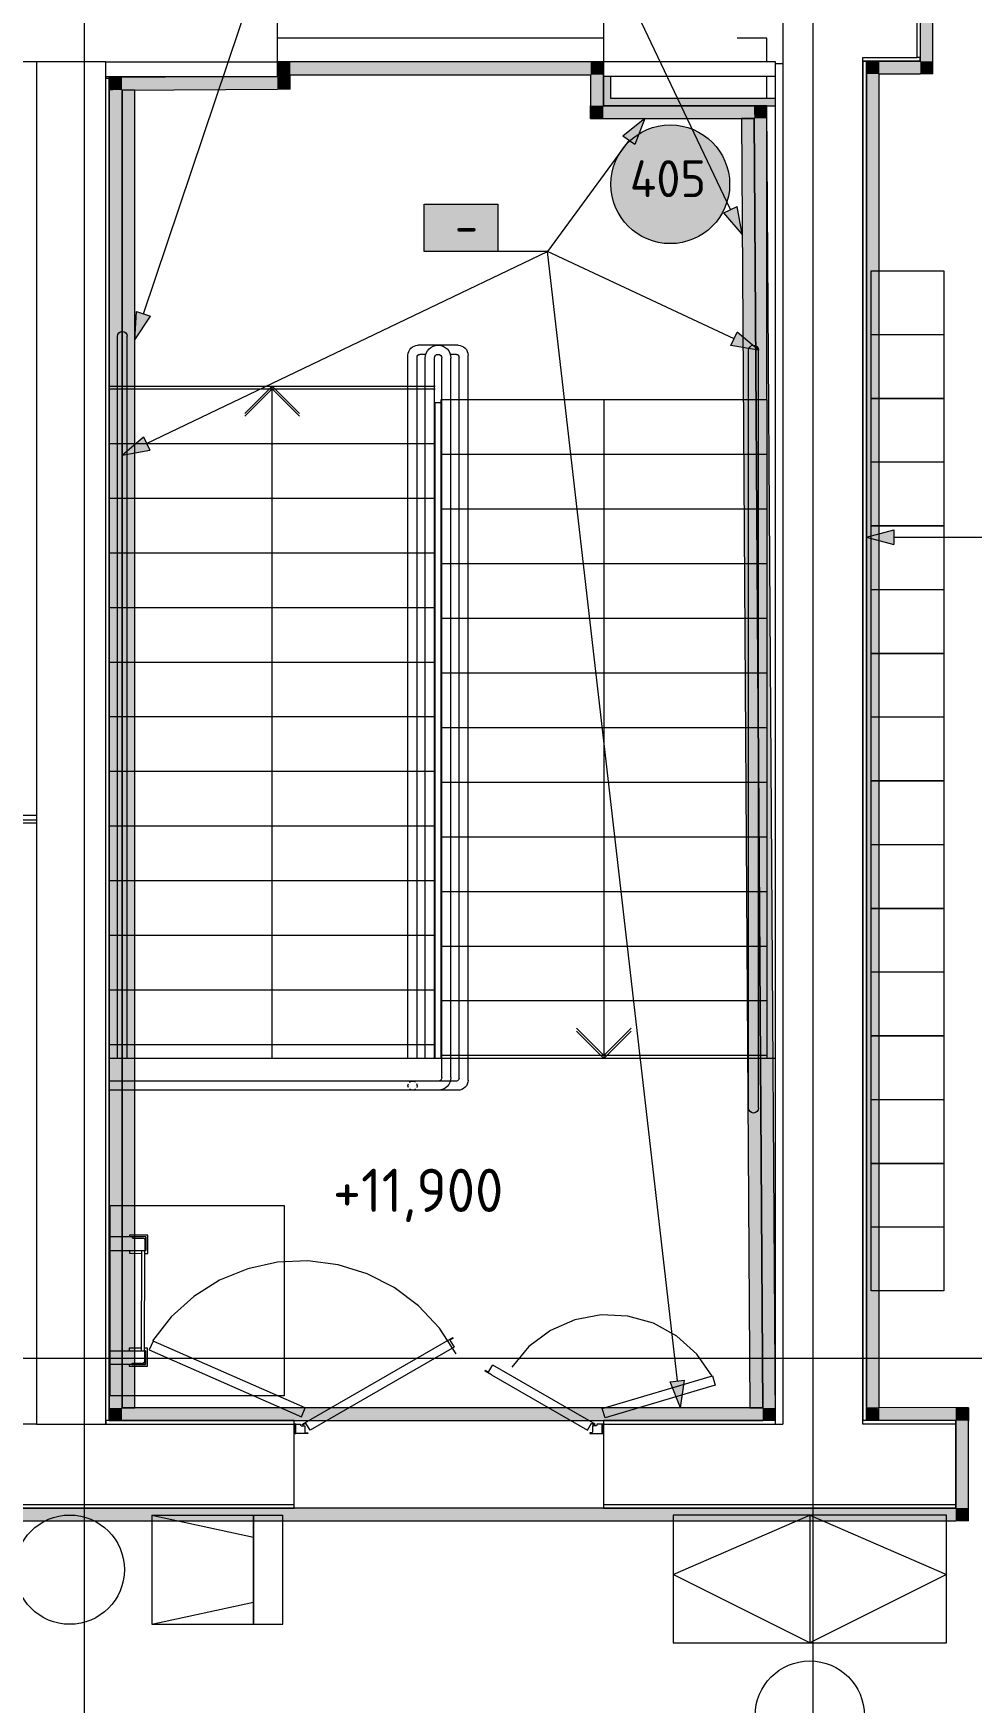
# Model space of a CAD drawing. Header units: millimetres. Extents: x 0 to 1189, y 0 to 841.
# Drawn here: x 719.4 to 770.9, y 398.5 to 490.1 of the extents above; entities that cross this region are included whole.
import ezdxf

# ---------------------------------------------------------------- set-up
doc = ezdxf.new("R2010")
doc.units = ezdxf.units.MM

msp = doc.modelspace()

# ---------------------------------------------------------------- hatches: boundary and pattern name
at = {"true_color": 0xf1d696}
h = msp.add_hatch(color=41, dxfattribs=at)
h.dxf.hatch_style = 2
h.paths.add_polyline_path([(768.752174, 488.577517), (768.052173, 488.577517), (768.053173, 494.077526), (768.753174, 494.077526)])
h = msp.add_hatch(color=41, dxfattribs=at)
h.dxf.hatch_style = 2
h.paths.add_polyline_path([(733.458121, 487.834516), (732.758119, 487.834516), (732.758119, 488.534517)])
h = msp.add_hatch(color=41, dxfattribs=at)
h.dxf.hatch_style = 2
h.paths.add_polyline_path([(733.458121, 488.534517), (733.458121, 487.834516), (732.758119, 488.534517)])
h = msp.add_hatch(color=41, dxfattribs=at)
h.dxf.hatch_style = 2
h.paths.add_polyline_path([(733.458121, 487.834516), (733.458121, 488.534517), (749.958146, 488.534517), (749.958146, 487.834516)])
h = msp.add_hatch(color=41, dxfattribs=at)
h.dxf.hatch_style = 2
h.paths.add_polyline_path([(749.958146, 487.834516), (749.958146, 488.534517), (750.658147, 488.534517)])
h = msp.add_hatch(color=41, dxfattribs=at)
h.dxf.hatch_style = 2
h.paths.add_polyline_path([(749.958146, 487.834516), (750.658147, 488.534517), (750.658147, 487.834516)])
h = msp.add_hatch(color=41, dxfattribs=at)
h.dxf.hatch_style = 2
h.paths.add_polyline_path([(765.80917, 487.877516), (765.109169, 487.878516), (765.109169, 488.578517)])
h = msp.add_hatch(color=41, dxfattribs=at)
h.dxf.hatch_style = 2
h.paths.add_polyline_path([(765.109169, 488.578517), (765.80917, 488.577517), (765.80917, 487.877516)])
h = msp.add_hatch(color=41, dxfattribs=at)
h.dxf.hatch_style = 2
h.paths.add_polyline_path([(765.80917, 487.877516), (765.80917, 488.577517), (768.052173, 488.577517), (768.052173, 487.877516)])
h = msp.add_hatch(color=41, dxfattribs=at)
h.dxf.hatch_style = 2
h.paths.add_polyline_path([(768.052173, 488.577517), (768.752174, 487.877516), (768.052173, 487.877516)])
h = msp.add_hatch(color=41, dxfattribs=at)
h.dxf.hatch_style = 2
h.paths.add_polyline_path([(768.752174, 488.577517), (768.752174, 487.877516), (768.052173, 488.577517)])
h = msp.add_hatch(color=41, dxfattribs=at)
h.dxf.hatch_style = 2
h.paths.add_polyline_path([(724.227106, 486.988515), (723.527105, 486.984515), (723.527105, 487.684516)])
h = msp.add_hatch(color=41, dxfattribs=at)
h.dxf.hatch_style = 2
h.paths.add_polyline_path([(723.531105, 487.685516), (724.227106, 487.688516), (724.227106, 486.988515)])
h = msp.add_hatch(color=41, dxfattribs=at)
h.dxf.hatch_style = 2
h.paths.add_polyline_path([(724.227106, 486.988515), (724.227106, 487.688516), (732.758119, 487.734516), (732.758119, 487.034515)])
h = msp.add_hatch(color=41, dxfattribs=at)
h.dxf.hatch_style = 2
h.paths.add_polyline_path([(733.458121, 487.738516), (732.758119, 487.734516), (732.758119, 487.834516), (733.458121, 487.834516)])
h = msp.add_hatch(color=41, dxfattribs=at)
h.dxf.hatch_style = 2
h.paths.add_polyline_path([(733.458121, 487.738516), (733.458121, 487.038515), (732.758119, 487.734516)])
h = msp.add_hatch(color=41, dxfattribs=at)
h.dxf.hatch_style = 2
h.paths.add_polyline_path([(732.758119, 487.734516), (733.458121, 487.038515), (732.758119, 487.034515)])
h = msp.add_hatch(color=41, dxfattribs=at)
h.dxf.hatch_style = 2
h.paths.add_polyline_path([(749.958146, 487.834516), (750.658147, 487.834516), (750.658147, 486.134513), (749.958146, 486.134513)])
h = msp.add_hatch(color=7)
h.dxf.hatch_style = 2
h.paths.add_polyline_path([(750.658147, 486.534514), (750.658147, 487.734516), (751.058147, 487.734516), (751.058147, 486.534514)])
h = msp.add_hatch(color=41, dxfattribs=at)
h.dxf.hatch_style = 2
h.paths.add_polyline_path([(765.80917, 414.671404), (765.109169, 414.676404), (765.109169, 487.878516), (765.80917, 487.877516)])
h = msp.add_hatch(color=41, dxfattribs=at)
h.dxf.hatch_style = 2
h.paths.add_polyline_path([(724.227106, 414.641404), (723.527105, 414.641404), (723.527105, 486.984515), (724.227106, 486.988515)])
at = {"true_color": 0x3dad99}
h = msp.add_hatch(color=135, dxfattribs=at)
h.dxf.hatch_style = 2
h.paths.add_polyline_path([(724.227106, 486.988515), (724.927108, 486.992515), (724.927108, 414.641404), (724.227106, 414.641404)])
at = {"true_color": 0xf1d696}
h = msp.add_hatch(color=41, dxfattribs=at)
h.dxf.hatch_style = 2
h.paths.add_polyline_path([(750.658147, 486.134513), (749.958146, 485.434512), (749.958146, 486.134513)])
h = msp.add_hatch(color=41, dxfattribs=at)
h.dxf.hatch_style = 2
h.paths.add_polyline_path([(750.658147, 486.134513), (750.658147, 485.434512), (749.958146, 485.434512)])
h = msp.add_hatch(color=7)
h.dxf.hatch_style = 2
h.paths.add_polyline_path([(750.658147, 486.534514), (760.109161, 486.534514), (760.109161, 486.134513), (750.668147, 486.134513)])
h = msp.add_hatch(color=41, dxfattribs=at)
h.dxf.hatch_style = 2
h.paths.add_polyline_path([(750.658147, 485.434512), (750.658147, 486.134513), (758.933159, 486.134513), (758.938159, 485.434512)])
h = msp.add_hatch(color=41, dxfattribs=at)
h.dxf.hatch_style = 2
h.paths.add_polyline_path([(759.633161, 486.134513), (758.938159, 485.434512), (758.933159, 486.134513)])
h = msp.add_hatch(color=41, dxfattribs=at)
h.dxf.hatch_style = 2
h.paths.add_polyline_path([(758.938159, 485.434512), (759.629161, 486.130513), (759.638161, 485.434512)])
at = {"true_color": 0xffffff}
h = msp.add_hatch(color=7, dxfattribs=at)
edge = h.paths.add_edge_path()
edge.add_arc((754.331152, 481.820007), 3.260255, 0, 360)
at = {"true_color": 0x0077b0}
h = msp.add_hatch(color=144, dxfattribs=at)
h.dxf.hatch_style = 2
h.paths.add_polyline_path([(752.93515, 485.434512), (752.375149, 483.99451), (751.729148, 484.467511)])
at = {"true_color": 0x3dad99}
h = msp.add_hatch(color=135, dxfattribs=at)
h.dxf.hatch_style = 2
h.paths.add_polyline_path([(759.40516, 414.641404), (758.704159, 414.641404), (758.238158, 485.434512), (758.938159, 485.434512)])
at = {"true_color": 0xf1d696}
h = msp.add_hatch(color=41, dxfattribs=at)
h.dxf.hatch_style = 2
h.paths.add_polyline_path([(758.938159, 485.434512), (759.638161, 485.434512), (760.105161, 414.641404), (759.40516, 414.641404)])
at = {"true_color": 0xffffff}
h = msp.add_hatch(color=7, dxfattribs=at)
h.dxf.hatch_style = 2
h.paths.add_polyline_path([(740.816132, 480.719505), (744.856138, 480.719505), (744.856138, 478.130501), (740.816132, 478.130501)])
h = msp.add_hatch(color=7, dxfattribs=at)
h.dxf.hatch_style = 2
h.paths.add_polyline_path([(740.816132, 480.719505), (744.856138, 480.719505), (744.856138, 478.130501), (740.816132, 478.130501)])
h = msp.add_hatch(color=7, dxfattribs=at)
h.dxf.hatch_style = 2
h.paths.add_polyline_path([(740.816132, 480.719505), (744.856138, 480.719505), (744.856138, 478.130501), (740.816132, 478.130501)])
h = msp.add_hatch(color=7, dxfattribs=at)
h.dxf.hatch_style = 2
h.paths.add_polyline_path([(740.816132, 480.719505), (744.856138, 480.719505), (744.856138, 478.130501), (740.816132, 478.130501)])
at = {"true_color": 0x0077b0}
h = msp.add_hatch(color=144, dxfattribs=at)
h.paths.add_polyline_path([(742.027762, 479.322795), (742.027762, 480.129774), (741.998272, 480.286457), (741.90925, 480.417508), (741.780611, 480.503911), (741.624272, 480.533263), (741.467796, 480.503911), (741.336538, 480.417508), (741.249101, 480.286457), (741.220782, 480.129774), (741.220782, 479.322795), (741.249101, 479.166456), (741.336538, 479.037816), (741.467796, 478.948795), (741.624272, 478.919305), (741.780611, 478.948795), (741.90925, 479.037816), (741.998272, 479.166456)])
h.paths.add_polyline_path([(742.228404, 479.322795), (742.217251, 479.202139), (742.183824, 479.090113), (742.128178, 478.987079), (742.050361, 478.893398), (741.958593, 478.816099), (741.85654, 478.761589), (741.744876, 478.729299), (741.624272, 478.718663), (741.50254, 478.729299), (741.390832, 478.761589), (741.288634, 478.816099), (741.195427, 478.893398), (741.117697, 478.987079), (741.062239, 479.090113), (741.029003, 479.202139), (741.017935, 479.322795), (741.017935, 480.129774), (741.029003, 480.251506), (741.062239, 480.363214), (741.117697, 480.465412), (741.195427, 480.558619), (741.288634, 480.636435), (741.390832, 480.692082), (741.50254, 480.725508), (741.624272, 480.736662), (741.744928, 480.725551), (741.856954, 480.692427), (741.959988, 480.637598), (742.053669, 480.561375), (742.129573, 480.467738), (742.184238, 480.364592), (742.217302, 480.251937), (742.228404, 480.129774)])
h = msp.add_hatch(color=144, dxfattribs=at)
h.paths.add_polyline_path([(742.027762, 479.322795), (742.027762, 480.129774), (741.998272, 480.286457), (741.90925, 480.417508), (741.780611, 480.503911), (741.624272, 480.533263), (741.467796, 480.503911), (741.336538, 480.417508), (741.249101, 480.286457), (741.220782, 480.129774), (741.220782, 479.322795), (741.249101, 479.166456), (741.336538, 479.037816), (741.467796, 478.948795), (741.624272, 478.919305), (741.780611, 478.948795), (741.90925, 479.037816), (741.998272, 479.166456)])
h.paths.add_polyline_path([(742.228404, 479.322795), (742.217251, 479.202139), (742.183824, 479.090113), (742.128178, 478.987079), (742.050361, 478.893398), (741.958593, 478.816099), (741.85654, 478.761589), (741.744876, 478.729299), (741.624272, 478.718663), (741.50254, 478.729299), (741.390832, 478.761589), (741.288634, 478.816099), (741.195427, 478.893398), (741.117697, 478.987079), (741.062239, 479.090113), (741.029003, 479.202139), (741.017935, 479.322795), (741.017935, 480.129774), (741.029003, 480.251506), (741.062239, 480.363214), (741.117697, 480.465412), (741.195427, 480.558619), (741.288634, 480.636435), (741.390832, 480.692082), (741.50254, 480.725508), (741.624272, 480.736662), (741.744928, 480.725551), (741.856954, 480.692427), (741.959988, 480.637598), (742.053669, 480.561375), (742.129573, 480.467738), (742.184238, 480.364592), (742.217302, 480.251937), (742.228404, 480.129774)])
h = msp.add_hatch(color=144, dxfattribs=at)
h.paths.add_polyline_path([(742.027762, 479.322795), (742.027762, 480.129774), (741.998272, 480.286457), (741.90925, 480.417508), (741.780611, 480.503911), (741.624272, 480.533263), (741.467796, 480.503911), (741.336538, 480.417508), (741.249101, 480.286457), (741.220782, 480.129774), (741.220782, 479.322795), (741.249101, 479.166456), (741.336538, 479.037816), (741.467796, 478.948795), (741.624272, 478.919305), (741.780611, 478.948795), (741.90925, 479.037816), (741.998272, 479.166456)])
h.paths.add_polyline_path([(742.228404, 479.322795), (742.217251, 479.202139), (742.183824, 479.090113), (742.128178, 478.987079), (742.050361, 478.893398), (741.958593, 478.816099), (741.85654, 478.761589), (741.744876, 478.729299), (741.624272, 478.718663), (741.50254, 478.729299), (741.390832, 478.761589), (741.288634, 478.816099), (741.195427, 478.893398), (741.117697, 478.987079), (741.062239, 479.090113), (741.029003, 479.202139), (741.017935, 479.322795), (741.017935, 480.129774), (741.029003, 480.251506), (741.062239, 480.363214), (741.117697, 480.465412), (741.195427, 480.558619), (741.288634, 480.636435), (741.390832, 480.692082), (741.50254, 480.725508), (741.624272, 480.736662), (741.744928, 480.725551), (741.856954, 480.692427), (741.959988, 480.637598), (742.053669, 480.561375), (742.129573, 480.467738), (742.184238, 480.364592), (742.217302, 480.251937), (742.228404, 480.129774)])
h = msp.add_hatch(color=144, dxfattribs=at)
h.paths.add_polyline_path([(742.027762, 479.322795), (742.027762, 480.129774), (741.998272, 480.286457), (741.90925, 480.417508), (741.780611, 480.503911), (741.624272, 480.533263), (741.467796, 480.503911), (741.336538, 480.417508), (741.249101, 480.286457), (741.220782, 480.129774), (741.220782, 479.322795), (741.249101, 479.166456), (741.336538, 479.037816), (741.467796, 478.948795), (741.624272, 478.919305), (741.780611, 478.948795), (741.90925, 479.037816), (741.998272, 479.166456)])
h.paths.add_polyline_path([(742.228404, 479.322795), (742.217251, 479.202139), (742.183824, 479.090113), (742.128178, 478.987079), (742.050361, 478.893398), (741.958593, 478.816099), (741.85654, 478.761589), (741.744876, 478.729299), (741.624272, 478.718663), (741.50254, 478.729299), (741.390832, 478.761589), (741.288634, 478.816099), (741.195427, 478.893398), (741.117697, 478.987079), (741.062239, 479.090113), (741.029003, 479.202139), (741.017935, 479.322795), (741.017935, 480.129774), (741.029003, 480.251506), (741.062239, 480.363214), (741.117697, 480.465412), (741.195427, 480.558619), (741.288634, 480.636435), (741.390832, 480.692082), (741.50254, 480.725508), (741.624272, 480.736662), (741.744928, 480.725551), (741.856954, 480.692427), (741.959988, 480.637598), (742.053669, 480.561375), (742.129573, 480.467738), (742.184238, 480.364592), (742.217302, 480.251937), (742.228404, 480.129774)])
h = msp.add_hatch(color=144, dxfattribs=at)
h.dxf.hatch_style = 2
h.paths.add_polyline_path([(744.450881, 480.392152), (744.219371, 480.160642), (744.148815, 480.129774), (744.072679, 480.155061), (744.047392, 480.231197), (744.075504, 480.301753), (744.470725, 480.696974), (744.511515, 480.726327), (744.552305, 480.736662), (744.628442, 480.711099), (744.653729, 480.634687), (744.653729, 478.81733), (744.628442, 478.742572), (744.552305, 478.718663), (744.476168, 478.742572), (744.450881, 478.81733)])
h = msp.add_hatch(color=144, dxfattribs=at)
h.dxf.hatch_style = 2
h.paths.add_polyline_path([(744.450881, 480.392152), (744.219371, 480.160642), (744.148815, 480.129774), (744.072679, 480.155061), (744.047392, 480.231197), (744.075504, 480.301753), (744.470725, 480.696974), (744.511515, 480.726327), (744.552305, 480.736662), (744.628442, 480.711099), (744.653729, 480.634687), (744.653729, 478.81733), (744.628442, 478.742572), (744.552305, 478.718663), (744.476168, 478.742572), (744.450881, 478.81733)])
h = msp.add_hatch(color=144, dxfattribs=at)
h.dxf.hatch_style = 2
h.paths.add_polyline_path([(744.450881, 480.392152), (744.219371, 480.160642), (744.148815, 480.129774), (744.072679, 480.155061), (744.047392, 480.231197), (744.075504, 480.301753), (744.470725, 480.696974), (744.511515, 480.726327), (744.552305, 480.736662), (744.628442, 480.711099), (744.653729, 480.634687), (744.653729, 478.81733), (744.628442, 478.742572), (744.552305, 478.718663), (744.476168, 478.742572), (744.450881, 478.81733)])
h = msp.add_hatch(color=144, dxfattribs=at)
h.dxf.hatch_style = 2
h.paths.add_polyline_path([(744.450881, 480.392152), (744.219371, 480.160642), (744.148815, 480.129774), (744.072679, 480.155061), (744.047392, 480.231197), (744.075504, 480.301753), (744.470725, 480.696974), (744.511515, 480.726327), (744.552305, 480.736662), (744.628442, 480.711099), (744.653729, 480.634687), (744.653729, 478.81733), (744.628442, 478.742572), (744.552305, 478.718663), (744.476168, 478.742572), (744.450881, 478.81733)])
h = msp.add_hatch(color=144, dxfattribs=at)
h.dxf.hatch_style = 2
h.paths.add_polyline_path([(758.280158, 479.079503), (757.277157, 480.255504), (758.000158, 480.598505)])
h = msp.add_hatch(color=144, dxfattribs=at)
h.dxf.hatch_style = 2
h.paths.add_polyline_path([(743.541302, 479.22082), (742.734323, 479.22082), (742.658186, 479.246382), (742.632899, 479.322795), (742.658186, 479.398931), (742.734323, 479.424218), (743.541302, 479.424218), (743.617438, 479.398931), (743.642725, 479.322795), (743.617438, 479.246382)])
h = msp.add_hatch(color=144, dxfattribs=at)
h.dxf.hatch_style = 2
h.paths.add_polyline_path([(743.541302, 479.22082), (742.734323, 479.22082), (742.658186, 479.246382), (742.632899, 479.322795), (742.658186, 479.398931), (742.734323, 479.424218), (743.541302, 479.424218), (743.617438, 479.398931), (743.642725, 479.322795), (743.617438, 479.246382)])
h = msp.add_hatch(color=144, dxfattribs=at)
h.dxf.hatch_style = 2
h.paths.add_polyline_path([(743.541302, 479.22082), (742.734323, 479.22082), (742.658186, 479.246382), (742.632899, 479.322795), (742.658186, 479.398931), (742.734323, 479.424218), (743.541302, 479.424218), (743.617438, 479.398931), (743.642725, 479.322795), (743.617438, 479.246382)])
h = msp.add_hatch(color=144, dxfattribs=at)
h.dxf.hatch_style = 2
h.paths.add_polyline_path([(743.541302, 479.22082), (742.734323, 479.22082), (742.658186, 479.246382), (742.632899, 479.322795), (742.658186, 479.398931), (742.734323, 479.424218), (743.541302, 479.424218), (743.617438, 479.398931), (743.642725, 479.322795), (743.617438, 479.246382)])
h = msp.add_hatch(color=144, dxfattribs=at)
h.dxf.hatch_style = 2
h.paths.add_polyline_path([(724.927108, 473.286494), (725.024108, 474.829496), (725.782109, 474.574496)])
h = msp.add_hatch(color=144, dxfattribs=at)
h.dxf.hatch_style = 2
h.paths.add_polyline_path([(759.18316, 472.703493), (757.662158, 472.973493), (758.001158, 473.698494)])
h = msp.add_hatch(color=144, dxfattribs=at)
h.dxf.hatch_style = 2
h.paths.add_polyline_path([(724.227106, 466.941484), (725.401108, 467.946486), (725.746109, 467.225485)])
h = msp.add_hatch(color=144, dxfattribs=at)
h.dxf.hatch_style = 2
h.paths.add_polyline_path([(765.109169, 462.448477), (766.602171, 462.848478), (766.602171, 462.048477)])
h = msp.add_hatch(color=144, dxfattribs=at)
h.dxf.hatch_style = 2
h.paths.add_polyline_path([(754.894153, 414.641404), (754.325152, 416.078406), (755.120154, 416.169407)])
at = {"true_color": 0xf1d696}
h = msp.add_hatch(color=41, dxfattribs=at)
h.dxf.hatch_style = 2
h.paths.add_polyline_path([(724.227106, 414.641404), (724.227106, 413.941403), (723.527105, 413.941403)])
h = msp.add_hatch(color=41, dxfattribs=at)
h.dxf.hatch_style = 2
h.paths.add_polyline_path([(723.527105, 414.641404), (724.227106, 414.641404), (723.527105, 413.941403)])
h = msp.add_hatch(color=41, dxfattribs=at)
h.dxf.hatch_style = 2
h.paths.add_polyline_path([(759.40516, 414.641404), (759.40916, 413.941403), (724.227106, 413.941403), (724.227106, 414.641404)])
h = msp.add_hatch(color=41, dxfattribs=at)
h.dxf.hatch_style = 2
h.paths.add_polyline_path([(760.109161, 413.941403), (759.40916, 413.941403), (759.40516, 414.641404)])
h = msp.add_hatch(color=41, dxfattribs=at)
h.dxf.hatch_style = 2
h.paths.add_polyline_path([(759.40516, 414.641404), (760.105161, 414.641404), (760.109161, 413.941403)])
h = msp.add_hatch(color=41, dxfattribs=at)
h.dxf.hatch_style = 2
h.paths.add_polyline_path([(765.109169, 413.981403), (765.109169, 414.676404), (765.80917, 414.671404)])
h = msp.add_hatch(color=41, dxfattribs=at)
h.dxf.hatch_style = 2
h.paths.add_polyline_path([(765.80917, 414.671404), (765.80917, 413.971403), (765.109169, 413.976403)])
h = msp.add_hatch(color=41, dxfattribs=at)
h.dxf.hatch_style = 2
h.paths.add_polyline_path([(770.009176, 414.641404), (770.009176, 413.941403), (765.80917, 413.971403), (765.80917, 414.671404)])
h = msp.add_hatch(color=41, dxfattribs=at)
h.dxf.hatch_style = 2
h.paths.add_polyline_path([(770.009176, 414.641404), (770.709177, 414.636404), (770.009176, 413.941403)])
h = msp.add_hatch(color=41, dxfattribs=at)
h.dxf.hatch_style = 2
h.paths.add_polyline_path([(770.009176, 413.941403), (770.709177, 414.636404), (770.709177, 413.936403)])
h = msp.add_hatch(color=41, dxfattribs=at)
h.dxf.hatch_style = 2
h.paths.add_polyline_path([(770.709177, 409.141396), (770.009176, 409.141396), (770.009176, 413.941403), (770.709177, 413.936403)])
h = msp.add_hatch(color=41, dxfattribs=at)
h.dxf.hatch_style = 2
h.paths.add_polyline_path([(702.623073, 408.441395), (702.623073, 409.141396), (770.009176, 409.141396), (770.009176, 408.441395)])
h = msp.add_hatch(color=41, dxfattribs=at)
h.dxf.hatch_style = 2
h.paths.add_polyline_path([(770.009176, 409.141396), (770.709177, 408.441395), (770.009176, 408.441395)])
h = msp.add_hatch(color=41, dxfattribs=at)
h.dxf.hatch_style = 2
h.paths.add_polyline_path([(770.709177, 409.141396), (770.709177, 408.441395), (770.009176, 409.141396)])

# ---------------------------------------------------------------- linework, layer by layer
at = {"color": 7, "lineweight": 0}
for points in [[(762.173164, 238.825136), (762.173164, 730.151886)], [(722.173103, 237.695134), (722.173103, 501.006536)], [(768.053173, 494.077526), (768.052173, 488.577517)], [(768.752174, 487.877516), (768.753174, 494.077526)], [(767.879173, 488.777517), (767.879173, 493.877525)], [(732.758119, 488.534517), (732.758119, 492.634523)], [(750.658147, 492.634523), (750.658147, 488.534517)], [(760.509162, 491.327521), (760.509162, 413.741403)], [(750.658147, 489.834519), (732.758119, 489.834519)], [(759.633161, 489.834519), (757.996158, 489.834519)], [(759.633161, 488.534517), (759.633161, 489.834519)], [(719.527099, 488.534517), (713.56709, 488.534517)], [(719.527099, 488.534517), (719.527099, 413.741403)], [(723.327105, 488.534517), (719.527099, 488.534517)], [(723.327105, 413.741403), (723.327105, 488.534517)], [(723.327105, 488.534517), (732.758119, 488.534517)], [(732.758119, 487.734516), (732.758119, 488.534517)], [(732.758119, 488.534517), (732.758119, 487.834516)], [(749.958146, 488.534517), (732.758119, 488.534517)], [(750.658147, 488.534517), (749.958146, 488.534517)], [(757.996158, 488.534517), (750.658147, 488.534517)], [(750.658147, 488.534517), (750.658147, 486.134513)], [(750.658147, 486.134513), (750.658147, 488.534517)], [(760.109161, 488.534517), (757.996158, 488.534517)], [(760.109161, 413.741403), (760.109161, 488.534517)], [(764.909169, 413.741403), (764.909169, 488.777517)], [(764.909169, 488.777517), (767.879173, 488.777517)], [(764.909169, 488.578517), (764.909169, 413.976403)], [(765.109169, 488.578517), (764.909169, 488.578517)], [(764.909169, 488.577517), (768.052173, 488.577517)], [(765.109169, 413.976403), (765.109169, 488.578517)], [(765.109169, 488.578517), (765.109169, 487.878516)], [(768.052173, 488.577517), (765.109169, 488.578517)], [(768.052173, 488.777517), (767.879173, 488.777517)], [(768.052173, 488.577517), (768.052173, 488.777517)], [(723.327105, 487.734516), (732.758119, 487.734516)], [(723.527105, 487.634516), (723.327105, 487.634516)], [(723.527105, 487.734516), (723.527105, 487.634516)], [(732.758119, 487.734516), (723.527105, 487.684516)], [(723.527105, 487.684516), (723.527105, 486.984515)], [(723.527105, 417.782409), (723.527105, 487.634516)], [(732.758119, 487.834516), (732.758119, 487.734516)], [(733.458121, 487.834516), (749.958146, 487.834516)], [(733.458121, 487.038515), (733.458121, 487.834516)], [(749.958146, 487.834516), (749.958146, 486.134513)], [(760.109161, 487.734516), (750.658147, 487.734516)], [(751.058147, 486.534514), (751.058147, 487.734516)], [(759.633161, 486.534514), (759.633161, 487.734516)], [(760.509162, 488.434517), (760.109161, 488.434517)], [(765.109169, 487.878516), (765.109169, 413.976403)], [(765.80917, 487.877516), (768.052173, 487.877516)], [(765.80917, 414.671404), (765.80917, 487.877516)], [(768.752174, 487.877516), (768.052173, 487.877516)], [(723.527105, 486.984515), (723.527105, 413.941403)], [(724.227106, 486.988515), (732.758119, 487.034515)], [(724.927108, 486.992515), (724.227106, 486.988515)], [(724.227106, 414.641404), (724.227106, 486.988515)], [(724.227106, 486.988515), (724.227106, 414.641404)], [(724.927108, 414.641404), (724.927108, 486.992515)], [(733.458121, 487.038515), (732.758119, 487.034515)], [(749.958146, 485.434512), (749.958146, 486.134513)], [(750.658147, 486.134513), (760.109161, 486.134513)], [(758.933159, 486.134513), (750.658147, 486.134513)], [(760.109161, 486.534514), (751.058147, 486.534514)], [(759.633161, 486.134513), (758.933159, 486.134513)], [(759.633161, 469.981489), (759.633161, 486.134513)], [(760.109161, 413.941403), (759.633161, 486.134513)], [(749.958146, 485.434512), (758.938159, 485.434512)], [(751.071147, 481.819507), (751.087972, 482.152926), (751.137357, 482.476713), (751.217664, 482.78923), (751.327257, 483.088837), (751.464501, 483.373895), (751.62776, 483.642765), (751.815396, 483.893809), (752.025774, 484.125385), (752.257257, 484.335857), (752.50821, 484.523583), (752.776996, 484.686926), (753.061979, 484.824246), (753.361522, 484.933903), (753.673989, 485.01426), (753.997745, 485.063676), (754.331152, 485.080512), (754.66456, 485.063676), (754.988316, 485.01426), (755.300783, 484.933903), (755.600326, 484.824246), (755.885309, 484.686926), (756.154095, 484.523583), (756.405047, 484.335857), (756.636531, 484.125385), (756.846909, 483.893809), (757.034545, 483.642765), (757.197804, 483.373895), (757.335048, 483.088837), (757.444641, 482.78923), (757.524948, 482.476713), (757.574332, 482.152926), (757.591157, 481.819507)], [(758.938159, 485.434512), (758.238158, 485.434512)], [(758.238158, 485.434512), (758.704159, 414.641404)], [(758.938159, 485.434512), (759.40416, 414.641404)], [(759.40416, 414.641404), (758.938159, 485.434512)], [(757.591157, 481.819507), (757.574332, 481.486264), (757.524948, 481.162631), (757.444641, 480.850248), (757.335048, 480.550755), (757.197804, 480.265793), (757.034545, 479.997004), (756.846909, 479.746027), (756.636531, 479.514503), (756.405047, 479.304073), (756.154095, 479.116378), (755.885309, 478.953057), (755.600326, 478.815752), (755.300783, 478.706104), (754.988316, 478.625752), (754.66456, 478.576338), (754.331152, 478.559502), (753.997745, 478.576338), (753.673989, 478.625752), (753.361522, 478.706104), (753.061979, 478.815752), (752.776996, 478.953057), (752.50821, 479.116378), (752.257257, 479.304073), (752.025774, 479.514503), (751.815396, 479.746027), (751.62776, 479.997004), (751.464501, 480.265793), (751.327257, 480.550755), (751.217664, 480.850248), (751.137357, 481.162631), (751.087972, 481.486264), (751.071147, 481.819507)], [(723.977106, 473.473494), (723.998169, 473.577807), (724.055606, 473.662994), (724.140794, 473.720432), (724.245106, 473.741494), (724.349419, 473.720432), (724.434607, 473.662994), (724.492044, 473.577807), (724.513107, 473.473494)], [(723.977106, 433.844434), (723.977106, 473.473494)], [(724.513107, 433.844434), (724.513107, 473.473494)], [(739.92713, 472.431492), (739.938295, 472.542407), (739.970318, 472.64568), (740.020998, 472.73911), (740.088131, 472.820493), (740.169514, 472.887626), (740.262943, 472.938306), (740.366217, 472.970329), (740.477131, 472.981493)], [(742.677135, 472.981493), (740.477131, 472.981493)], [(740.877132, 472.278492), (740.891425, 472.420385), (740.932413, 472.552446), (740.997261, 472.671874), (741.083132, 472.775868), (741.187191, 472.861628), (741.306601, 472.926353), (741.438527, 472.967241), (741.580133, 472.981493), (741.722026, 472.967241), (741.854087, 472.926353), (741.973514, 472.861628), (742.077509, 472.775868), (742.163269, 472.671874), (742.227993, 472.552446), (742.268882, 472.420385), (742.283134, 472.278492)], [(742.677135, 472.981493), (742.788049, 472.970329), (742.891322, 472.938306), (742.984752, 472.887626), (743.066135, 472.820493), (743.133268, 472.73911), (743.183948, 472.64568), (743.215971, 472.542407), (743.227135, 472.431492)], [(758.627159, 472.703493), (758.649081, 472.811899), (758.708784, 472.900243), (758.797175, 472.959712), (758.905159, 472.981493), (759.013566, 472.959712), (759.10191, 472.900243), (759.161379, 472.811899), (759.18316, 472.703493)], [(739.92713, 433.831433), (739.92713, 472.431492)], [(740.427131, 472.331492), (740.438897, 472.389946), (740.471006, 472.437617), (740.518678, 472.469727), (740.577131, 472.481493)], [(740.427131, 433.831433), (740.427131, 472.331492)], [(740.907132, 472.481493), (740.577131, 472.481493)], [(740.877132, 433.834433), (740.877132, 472.278492)], [(741.377133, 472.278492), (741.393101, 472.357461), (741.436633, 472.421992), (741.501164, 472.465524), (741.580133, 472.481493), (741.659102, 472.465524), (741.723633, 472.421992), (741.767165, 472.357461), (741.783133, 472.278492)], [(741.377133, 433.834433), (741.377133, 472.278492)], [(741.783133, 432.784432), (741.783133, 472.278492)], [(742.583135, 472.481493), (742.253134, 472.481493)], [(742.283134, 432.784432), (742.283134, 472.278492)], [(742.583135, 472.481493), (742.641588, 472.469727), (742.68926, 472.437617), (742.721369, 472.389946), (742.733135, 472.331492)], [(742.733135, 432.731432), (742.733135, 472.331492)], [(743.227135, 432.631432), (743.227135, 472.431492)], [(758.627159, 431.109429), (758.627159, 472.703493)], [(759.18316, 431.109429), (759.18316, 472.703493)], [(723.527105, 470.74149), (741.427133, 470.74149)], [(723.527105, 470.74149), (741.427133, 470.74149)], [(723.527105, 470.59149), (741.427133, 470.59149)], [(732.477119, 470.74149), (730.977117, 469.241488)], [(732.477119, 470.59149), (730.977117, 469.091487)], [(732.477119, 470.59149), (732.477119, 470.74149)], [(732.477119, 470.74149), (733.977121, 469.241488)], [(732.477119, 467.591485), (732.477119, 470.59149)], [(732.477119, 470.59149), (733.977121, 469.091487)], [(741.427133, 469.831488), (741.733133, 469.831488)], [(741.427133, 467.591485), (741.427133, 469.831488)], [(759.633161, 469.981489), (741.733133, 469.981489)], [(741.733133, 469.981489), (741.733133, 466.981484)], [(759.633161, 469.981489), (741.733133, 469.981489)], [(750.683147, 469.981489), (750.683147, 466.981484)], [(759.633161, 469.981489), (759.633161, 466.981484)], [(723.527105, 467.591485), (741.427133, 467.591485)], [(723.527105, 467.591485), (741.427133, 467.591485)], [(732.477119, 464.59148), (732.477119, 467.591485)], [(741.427133, 464.59148), (741.427133, 467.591485)], [(741.733133, 466.981484), (741.733133, 463.98148)], [(759.633161, 466.981484), (741.733133, 466.981484)], [(759.633161, 466.981484), (741.733133, 466.981484)], [(750.683147, 466.981484), (750.683147, 463.98148)], [(759.633161, 466.981484), (759.633161, 463.98148)], [(723.527105, 464.59148), (741.427133, 464.59148)], [(723.527105, 464.59148), (741.427133, 464.59148)], [(732.477119, 461.591476), (732.477119, 464.59148)], [(741.427133, 461.591476), (741.427133, 464.59148)], [(741.733133, 463.98148), (741.733133, 460.981475)], [(759.633161, 463.98148), (741.733133, 463.98148)], [(759.633161, 463.98148), (741.733133, 463.98148)], [(750.683147, 463.98148), (750.683147, 460.981475)], [(759.633161, 463.98148), (759.633161, 460.981475)], [(723.527105, 461.591476), (741.427133, 461.591476)], [(723.527105, 461.591476), (741.427133, 461.591476)], [(732.477119, 458.591471), (732.477119, 461.591476)], [(741.427133, 458.591471), (741.427133, 461.591476)], [(741.733133, 460.981475), (741.733133, 457.98147)], [(759.633161, 460.981475), (741.733133, 460.981475)], [(759.633161, 460.981475), (741.733133, 460.981475)], [(750.683147, 460.981475), (750.683147, 457.98147)], [(759.633161, 460.981475), (759.633161, 457.98147)], [(723.527105, 458.591471), (741.427133, 458.591471)], [(723.527105, 458.591471), (741.427133, 458.591471)], [(732.477119, 455.591467), (732.477119, 458.591471)], [(741.427133, 455.591467), (741.427133, 458.591471)], [(741.733133, 457.98147), (741.733133, 454.981466)], [(759.633161, 457.98147), (741.733133, 457.98147)], [(759.633161, 457.98147), (741.733133, 457.98147)], [(750.683147, 457.98147), (750.683147, 454.981466)], [(759.633161, 457.98147), (759.633161, 454.981466)], [(723.527105, 455.591467), (741.427133, 455.591467)], [(723.527105, 455.591467), (741.427133, 455.591467)], [(732.477119, 452.591462), (732.477119, 455.591467)], [(741.427133, 452.591462), (741.427133, 455.591467)], [(741.733133, 454.981466), (741.733133, 451.981461)], [(759.633161, 454.981466), (741.733133, 454.981466)], [(759.633161, 454.981466), (741.733133, 454.981466)], [(750.683147, 454.981466), (750.683147, 451.981461)], [(759.633161, 454.981466), (759.633161, 451.981461)], [(723.527105, 452.591462), (741.427133, 452.591462)], [(723.527105, 452.591462), (741.427133, 452.591462)], [(732.477119, 449.591458), (732.477119, 452.591462)], [(741.427133, 449.591458), (741.427133, 452.591462)], [(741.733133, 451.981461), (741.733133, 448.981457)], [(759.633161, 451.981461), (741.733133, 451.981461)], [(759.633161, 451.981461), (741.733133, 451.981461)], [(750.683147, 451.981461), (750.683147, 448.981457)], [(759.633161, 451.981461), (759.633161, 448.981457)], [(723.527105, 449.591458), (741.427133, 449.591458)], [(723.527105, 449.591458), (741.427133, 449.591458)], [(732.477119, 446.591453), (732.477119, 449.591458)], [(741.427133, 446.591453), (741.427133, 449.591458)], [(741.733133, 448.981457), (741.733133, 445.981452)], [(759.633161, 448.981457), (741.733133, 448.981457)], [(759.633161, 448.981457), (741.733133, 448.981457)], [(750.683147, 448.981457), (750.683147, 445.981452)], [(759.633161, 448.981457), (759.633161, 445.981452)], [(702.927074, 446.770453), (719.527099, 446.770453)], [(719.527099, 446.900453), (703.057074, 446.900453)], [(719.527099, 447.170454), (703.327075, 447.170454)], [(723.527105, 446.591453), (741.427133, 446.591453)], [(723.527105, 446.591453), (741.427133, 446.591453)], [(732.477119, 443.591448), (732.477119, 446.591453)], [(741.427133, 443.591448), (741.427133, 446.591453)], [(741.733133, 445.981452), (741.733133, 442.981447)], [(759.633161, 445.981452), (741.733133, 445.981452)], [(759.633161, 445.981452), (741.733133, 445.981452)], [(750.683147, 445.981452), (750.683147, 442.981447)], [(759.633161, 445.981452), (759.633161, 442.981447)], [(723.527105, 443.591448), (741.427133, 443.591448)], [(723.527105, 443.591448), (741.427133, 443.591448)], [(732.477119, 440.591444), (732.477119, 443.591448)], [(741.427133, 440.591444), (741.427133, 443.591448)], [(741.733133, 442.981447), (741.733133, 439.981443)], [(759.633161, 442.981447), (741.733133, 442.981447)], [(759.633161, 442.981447), (741.733133, 442.981447)], [(750.683147, 442.981447), (750.683147, 439.981443)], [(759.633161, 442.981447), (759.633161, 439.981443)], [(723.527105, 440.591444), (741.427133, 440.591444)], [(723.527105, 440.591444), (741.427133, 440.591444)], [(732.477119, 437.591439), (732.477119, 440.591444)], [(741.427133, 437.591439), (741.427133, 440.591444)], [(741.733133, 439.981443), (741.733133, 436.981438)], [(759.633161, 439.981443), (741.733133, 439.981443)], [(759.633161, 439.981443), (741.733133, 439.981443)], [(750.683147, 439.981443), (750.683147, 436.981438)], [(759.633161, 439.981443), (759.633161, 436.981438)], [(723.527105, 437.591439), (741.427133, 437.591439)], [(723.527105, 437.591439), (741.427133, 437.591439)], [(732.477119, 434.591435), (732.477119, 437.591439)], [(741.427133, 434.591435), (741.427133, 437.591439)], [(741.733133, 436.981438), (741.733133, 433.981434)], [(759.633161, 436.981438), (741.733133, 436.981438)], [(759.633161, 436.981438), (741.733133, 436.981438)], [(750.683147, 436.981438), (750.683147, 433.981434)], [(759.633161, 436.981438), (759.633161, 433.981434)], [(750.683147, 433.981434), (749.183145, 435.481436)], [(750.683147, 433.831433), (749.183145, 435.331436)], [(750.683147, 433.981434), (752.183149, 435.481436)], [(750.683147, 433.831433), (752.183149, 435.331436)], [(723.527105, 434.591435), (741.427133, 434.591435)], [(723.527105, 434.591435), (741.427133, 434.591435)], [(732.477119, 433.831433), (732.477119, 434.591435)], [(741.427133, 433.831433), (741.427133, 434.591435)], [(760.109161, 433.831433), (723.527105, 433.831433)], [(741.733133, 433.981434), (741.733133, 433.831433)], [(759.633161, 433.981434), (741.733133, 433.981434)], [(759.633161, 433.831433), (741.733133, 433.831433)], [(750.683147, 433.981434), (750.683147, 433.831433)], [(759.633161, 433.981434), (759.633161, 433.831433)], [(742.253134, 432.581432), (723.527105, 432.581432)], [(740.016131, 432.522431), (740.091381, 432.566182), (740.177131, 432.581432), (740.249006, 432.571057), (740.314131, 432.540432)], [(742.283134, 432.784432), (742.268882, 432.642826), (742.227993, 432.5109), (742.163269, 432.39149), (742.077509, 432.287431), (741.973514, 432.20156), (741.854087, 432.136712), (741.722026, 432.095724), (741.580133, 432.081431), (741.559133, 432.081431)], [(741.783133, 432.784432), (741.767165, 432.705463), (741.723633, 432.640932), (741.659102, 432.5974), (741.580133, 432.581432)], [(742.583135, 432.581432), (742.253134, 432.581432)], [(742.733135, 432.731432), (742.721369, 432.672979), (742.68926, 432.625307), (742.641588, 432.593197), (742.583135, 432.581432)], [(743.227135, 432.631432), (743.215971, 432.520805), (743.183948, 432.417666), (743.133268, 432.324253), (743.066135, 432.242806), (742.984752, 432.175562), (742.891322, 432.124759), (742.788049, 432.092636), (742.677135, 432.081431)], [(742.677135, 432.081431), (723.527105, 432.081431)], [(739.94913, 432.230431), (739.92713, 432.331431), (739.95013, 432.435431)], [(740.339131, 432.141431), (740.263756, 432.096806), (740.177131, 432.081431), (740.095631, 432.095181), (740.023131, 432.134431)], [(740.393131, 432.458431), (740.427131, 432.331431), (740.408131, 432.234431)], [(759.18316, 431.109429), (759.161379, 431.001445), (759.10191, 430.913054), (759.013566, 430.853351), (758.905159, 430.831429), (758.797175, 430.853351), (758.708784, 430.913054), (758.649081, 431.001445), (758.627159, 431.109429)], [(723.570105, 425.747421), (733.12012, 425.747421)], [(723.570105, 415.297405), (723.570105, 425.747421)], [(733.12012, 425.747421), (733.12012, 415.297405)], [(723.534105, 423.282417), (723.536105, 424.032419)], [(725.536108, 424.026419), (723.536105, 424.032419)], [(725.636109, 424.126419), (724.636107, 424.129419)], [(724.636107, 424.129419), (724.636107, 424.029419)], [(724.786107, 424.028419), (724.785107, 423.998418)], [(724.815107, 423.968418), (724.794107, 423.977418), (724.785107, 423.998418)], [(725.536108, 424.026419), (724.786107, 424.028419)], [(724.815107, 423.968418), (725.385108, 423.967418)], [(725.385108, 423.967418), (725.448858, 423.940793), (725.475108, 423.877418)], [(725.475108, 423.877418), (725.474108, 423.307417)], [(725.536108, 424.026419), (725.534108, 423.276417)], [(725.534108, 423.276417), (725.536108, 424.026419)], [(725.633109, 423.126417), (725.636109, 424.126419)], [(723.534105, 423.282417), (725.534108, 423.276417)], [(724.634107, 423.279417), (724.633107, 423.129417)], [(724.633107, 423.129417), (725.294108, 423.127417)], [(725.294108, 423.277417), (725.279108, 417.777409)], [(725.459108, 417.777409), (725.474108, 423.277417)], [(725.473108, 423.127417), (725.633109, 423.126417)], [(725.504108, 423.276417), (725.482733, 423.285792), (725.474108, 423.306417)], [(725.504108, 423.276417), (725.534108, 423.276417)], [(732.763119, 422.640416), (731.130117, 422.280416)], [(734.433122, 422.714417), (732.763119, 422.640416)], [(736.091125, 422.500416), (734.433122, 422.714417)], [(737.688127, 422.005415), (736.091125, 422.500416)], [(729.583115, 421.645415), (728.169112, 420.754414)], [(731.130117, 422.280416), (729.583115, 421.645415)], [(739.176129, 421.243414), (737.688127, 422.005415)], [(728.169112, 420.754414), (726.928111, 419.633412)], [(740.511131, 420.237413), (739.176129, 421.243414)], [(741.654133, 419.017411), (740.511131, 420.237413)], [(750.531147, 419.748412), (749.088144, 419.478412)], [(751.997149, 419.683412), (750.531147, 419.748412)], [(726.928111, 419.633412), (725.898109, 418.31641)], [(742.570134, 417.618409), (741.654133, 419.017411)], [(747.745142, 418.887411), (746.571141, 418.006409)], [(749.088144, 419.478412), (747.745142, 418.887411)], [(753.410151, 419.286411), (751.997149, 419.683412)], [(754.695153, 418.57841), (753.410151, 419.286411)], [(725.279108, 417.927409), (724.619107, 417.929409)], [(724.619107, 417.929409), (724.619107, 417.779409)], [(725.619109, 417.926409), (725.459108, 417.927409)], [(725.617109, 416.926408), (725.619109, 417.926409)], [(725.926109, 418.30441), (725.707109, 417.822409)], [(734.283122, 414.644404), (725.926109, 418.30441)], [(734.128122, 413.741403), (742.381134, 418.50641)], [(742.456134, 417.977409), (734.549122, 413.412402)], [(742.404134, 418.46741), (742.231134, 418.36741)], [(742.231134, 418.36741), (742.456134, 417.977409)], [(742.381134, 418.50641), (742.404134, 418.46741)], [(746.571141, 418.006409), (745.629139, 416.881408)], [(755.786155, 417.596409), (754.695153, 418.57841)], [(202.529309, 417.371408), (863.72632, 417.371408)], [(723.517105, 417.032408), (723.519105, 417.782409)], [(725.517108, 417.026408), (723.517105, 417.032408)], [(723.519105, 417.782409), (725.519108, 417.776409)], [(723.527105, 413.941403), (723.527105, 417.032408)], [(724.617107, 417.029408), (724.617107, 416.929408)], [(724.767107, 417.058408), (724.776107, 417.079783), (724.797107, 417.088408)], [(724.767107, 417.058408), (724.767107, 417.028408)], [(724.767107, 417.028408), (725.517108, 417.026408)], [(725.367108, 417.087408), (724.797107, 417.088408)], [(725.458108, 417.177408), (725.431108, 417.113658), (725.368108, 417.087408)], [(725.459108, 417.747409), (725.458108, 417.177408)], [(725.459108, 417.747409), (725.467733, 417.767909), (725.489108, 417.776409)], [(725.519108, 417.776409), (725.489108, 417.776409)], [(725.519108, 417.776409), (725.517108, 417.026408)], [(725.517108, 417.026408), (725.519108, 417.776409)], [(725.707109, 417.822409), (734.071121, 414.159403)], [(744.579138, 416.991408), (744.557138, 416.952408)], [(750.208146, 413.741403), (744.579138, 416.991408)], [(756.625156, 416.392407), (755.786155, 417.596409)], [(724.617107, 416.929408), (725.617109, 416.926408)], [(744.158137, 416.662407), (744.183137, 416.705407)], [(744.505137, 416.462407), (744.158137, 416.662407)], [(744.183137, 416.705407), (744.357137, 416.605407)], [(744.357137, 416.605407), (744.557138, 416.952408)], [(744.505137, 416.462407), (749.787146, 413.412402)], [(750.592147, 414.604404), (756.640156, 416.397407)], [(756.640156, 416.397407), (756.790156, 415.888406)], [(733.12012, 415.297405), (723.570105, 415.297405)], [(756.790156, 415.888406), (750.750147, 414.098403)], [(759.40416, 414.641404), (724.227106, 414.641404)], [(724.227106, 414.641404), (724.927108, 414.641404)], [(734.071121, 414.159403), (734.283122, 414.644404)], [(750.750147, 414.098403), (750.592147, 414.604404)], [(758.704159, 414.641404), (759.40416, 414.641404)], [(770.709177, 414.636404), (765.80917, 414.671404)], [(770.709177, 414.636404), (770.709177, 413.936403)], [(719.527099, 413.741403), (702.623073, 413.741403)], [(719.527099, 413.741403), (723.327105, 413.741403)], [(733.668121, 413.941403), (723.327105, 413.941403)], [(723.327105, 413.741403), (733.668121, 413.741403)], [(723.334105, 413.941403), (723.334105, 413.741403)], [(723.527105, 413.941403), (724.227106, 413.941403)], [(724.227106, 413.941403), (759.40916, 413.941403)], [(733.668121, 413.741403), (733.668121, 413.941403)], [(733.668121, 409.341396), (733.668121, 413.741403)], [(733.668121, 413.241402), (733.668121, 413.741403)], [(733.668121, 413.741403), (734.030121, 413.741403)], [(733.768121, 413.741403), (733.668121, 413.741403)], [(733.668121, 413.741403), (733.668121, 413.241402)], [(733.768121, 413.241402), (733.768121, 413.741403)], [(734.030121, 413.741403), (734.030121, 413.686403)], [(734.055121, 413.661403), (734.030121, 413.686403)], [(734.055121, 413.661403), (734.268122, 413.661403)], [(734.151122, 413.702403), (734.128122, 413.741403)], [(734.324122, 413.802403), (734.151122, 413.702403)], [(734.268122, 413.661403), (734.268122, 413.306402)], [(734.293122, 413.281402), (734.268122, 413.306402)], [(734.549122, 413.412402), (734.324122, 413.802403)], [(749.787146, 413.412402), (750.012146, 413.802403)], [(750.012146, 413.802403), (750.186146, 413.702403)], [(750.068146, 413.306402), (750.043146, 413.281402)], [(750.068146, 413.661403), (750.068146, 413.306402)], [(750.281146, 413.661403), (750.068146, 413.661403)], [(750.186146, 413.702403), (750.208146, 413.741403)], [(750.306146, 413.686403), (750.281146, 413.661403)], [(750.306146, 413.741403), (750.306146, 413.686403)], [(750.668147, 413.741403), (750.306146, 413.741403)], [(750.668147, 413.741403), (750.568147, 413.741403)], [(750.568147, 413.741403), (750.568147, 413.241402)], [(760.109161, 413.941403), (750.668147, 413.941403)], [(750.668147, 413.941403), (750.668147, 413.741403)], [(750.668147, 413.741403), (760.509162, 413.741403)], [(750.668147, 413.741403), (750.668147, 409.341396)], [(750.668147, 413.241402), (750.668147, 413.741403)], [(750.668147, 413.241402), (750.668147, 413.741403)], [(760.109161, 413.941403), (759.40916, 413.941403)], [(764.909169, 413.976403), (765.109169, 413.976403)], [(770.009176, 413.941403), (764.909169, 413.941403)], [(770.009176, 413.741403), (764.909169, 413.741403)], [(765.109169, 413.976403), (765.80917, 413.971403)], [(765.80917, 413.971403), (770.009176, 413.941403)], [(770.009176, 413.741403), (770.009176, 413.941403)], [(770.009176, 413.941403), (770.009176, 409.141396)], [(770.009176, 409.341396), (770.009176, 413.741403)], [(770.709177, 408.441395), (770.709177, 413.936403)], [(734.430122, 413.241402), (733.668121, 413.241402)], [(733.668121, 413.241402), (733.768121, 413.241402)], [(734.293122, 413.281402), (734.430122, 413.281402)], [(734.430122, 413.281402), (734.430122, 413.241402)], [(749.906146, 413.281402), (749.906146, 413.241402)], [(750.043146, 413.281402), (749.906146, 413.281402)], [(749.906146, 413.241402), (750.668147, 413.241402)], [(750.568147, 413.241402), (750.668147, 413.241402)], [(702.623073, 409.341396), (733.668121, 409.341396)], [(702.623073, 409.141396), (733.668121, 409.141396)], [(770.009176, 409.141396), (702.623073, 409.141396)], [(733.668121, 409.141396), (733.668121, 409.341396)], [(750.668147, 409.341396), (770.009176, 409.341396)], [(750.668147, 409.341396), (750.668147, 409.141396)], [(750.668147, 409.141396), (770.009176, 409.141396)], [(770.009176, 409.141396), (770.009176, 409.341396)], [(701.923072, 408.441395), (770.009176, 408.441395)], [(770.709177, 408.441395), (770.009176, 408.441395)]]:
    msp.add_lwpolyline(points, dxfattribs=at)
at = {"color": 144, "lineweight": 0, "true_color": 0x0077b0}
for points in [[(725.403108, 474.701496), (739.88713, 517.751562)], [(757.639158, 480.427505), (739.88713, 517.751562)], [(752.93515, 485.434512), (751.729148, 484.467511)], [(752.93515, 485.434512), (752.375149, 483.99451)], [(752.052149, 484.23051), (747.581142, 478.130501)], [(752.375149, 483.99451), (751.729148, 484.467511)], [(740.816132, 480.719505), (744.856138, 480.719505)], [(740.816132, 478.130501), (740.816132, 480.719505)], [(740.816132, 480.719505), (744.856138, 480.719505)], [(740.816132, 478.130501), (740.816132, 480.719505)], [(740.816132, 480.719505), (744.856138, 480.719505)], [(740.816132, 478.130501), (740.816132, 480.719505)], [(740.816132, 480.719505), (744.856138, 480.719505)], [(740.816132, 478.130501), (740.816132, 480.719505)], [(744.856138, 480.719505), (744.856138, 478.130501)], [(744.856138, 480.719505), (744.856138, 478.130501)], [(744.856138, 480.719505), (744.856138, 478.130501)], [(744.856138, 480.719505), (744.856138, 478.130501)], [(757.277157, 480.255504), (758.000158, 480.598505)], [(758.280158, 479.079503), (757.277157, 480.255504)], [(758.280158, 479.079503), (758.000158, 480.598505)], [(725.573109, 467.586485), (747.581142, 478.130501)], [(744.856138, 478.130501), (740.816132, 478.130501)], [(744.856138, 478.130501), (740.816132, 478.130501)], [(744.856138, 478.130501), (740.816132, 478.130501)], [(744.856138, 478.130501), (740.816132, 478.130501)], [(747.581142, 478.130501), (744.856138, 478.130501)], [(747.581142, 478.130501), (744.856138, 478.130501)], [(747.581142, 478.130501), (744.856138, 478.130501)], [(747.581142, 478.130501), (744.856138, 478.130501)], [(757.831158, 473.336494), (747.581142, 478.130501)], [(754.723153, 416.124406), (747.581142, 478.130501)], [(724.927108, 473.286494), (725.024108, 474.829496)], [(725.024108, 474.829496), (725.782109, 474.574496)], [(724.927108, 473.286494), (725.782109, 474.574496)], [(757.662158, 472.973493), (758.001158, 473.698494)], [(759.18316, 472.703493), (757.662158, 472.973493)], [(759.18316, 472.703493), (758.001158, 473.698494)], [(724.227106, 466.941484), (725.401108, 467.946486)], [(725.401108, 467.946486), (725.746109, 467.225485)], [(724.227106, 466.941484), (725.746109, 467.225485)], [(765.109169, 462.448477), (766.602171, 462.848478)], [(766.602171, 462.848478), (766.602171, 462.048477)], [(765.109169, 462.448477), (766.602171, 462.048477)], [(766.602171, 462.448477), (768.561174, 462.448477)], [(768.561174, 462.448477), (777.105187, 462.448477)], [(754.325152, 416.078406), (755.120154, 416.169407)], [(754.894153, 414.641404), (754.325152, 416.078406)], [(754.894153, 414.641404), (755.120154, 416.169407)]]:
    msp.add_lwpolyline(points, dxfattribs=at)
at = {"color": 253, "lineweight": 0, "true_color": 0x999999}
for points in [[(765.359169, 470.061489), (765.359169, 477.0615)], [(765.359169, 477.0615), (769.359175, 477.0615)], [(769.359175, 477.0615), (769.359175, 470.061489)], [(769.359175, 473.561494), (765.359169, 473.561494)], [(765.359169, 463.061478), (765.359169, 470.061489)], [(765.359169, 470.061489), (769.359175, 470.061489)], [(769.359175, 470.061489), (765.359169, 470.061489)], [(769.359175, 470.061489), (769.359175, 463.061478)], [(769.359175, 466.561483), (765.359169, 466.561483)], [(765.359169, 456.061467), (765.359169, 463.061478)], [(765.359169, 463.061478), (769.359175, 463.061478)], [(769.359175, 463.061478), (765.359169, 463.061478)], [(769.359175, 463.061478), (769.359175, 456.061467)], [(769.359175, 459.561473), (765.359169, 459.561473)], [(765.359169, 449.061457), (765.359169, 456.061467)], [(765.359169, 456.061467), (769.359175, 456.061467)], [(769.359175, 456.061467), (765.359169, 456.061467)], [(769.359175, 456.061467), (769.359175, 449.061457)], [(769.359175, 452.561462), (765.359169, 452.561462)], [(765.359169, 442.061446), (765.359169, 449.061457)], [(765.359169, 449.061457), (769.359175, 449.061457)], [(769.359175, 449.061457), (765.359169, 449.061457)], [(769.359175, 449.061457), (769.359175, 442.061446)], [(769.359175, 445.561451), (765.359169, 445.561451)], [(765.359169, 435.061435), (765.359169, 442.061446)], [(765.359169, 442.061446), (769.359175, 442.061446)], [(769.359175, 442.061446), (765.359169, 442.061446)], [(769.359175, 442.061446), (769.359175, 435.061435)], [(769.359175, 438.561441), (765.359169, 438.561441)], [(765.359169, 428.061425), (765.359169, 435.061435)], [(765.359169, 435.061435), (769.359175, 435.061435)], [(769.359175, 435.061435), (765.359169, 435.061435)], [(769.359175, 435.061435), (769.359175, 428.061425)], [(769.359175, 431.56143), (765.359169, 431.56143)], [(769.359175, 428.061425), (765.359169, 428.061425)], [(765.359169, 421.061414), (765.359169, 428.061425)], [(765.359169, 428.061425), (769.359175, 428.061425)], [(769.359175, 428.061425), (769.359175, 421.061414)], [(769.359175, 424.561419), (765.359169, 424.561419)], [(769.359175, 421.061414), (765.359169, 421.061414)], [(725.853109, 408.761395), (733.05312, 408.761395)], [(725.853109, 408.761395), (731.451117, 407.546393)], [(725.853109, 408.761395), (725.853109, 402.761386)], [(725.853109, 408.761395), (731.451117, 407.546393)], [(725.853109, 408.761395), (725.853109, 402.761386)], [(731.451117, 402.761386), (731.451117, 408.761395)], [(731.451117, 408.761395), (731.451117, 402.761386)], [(733.05312, 402.761386), (733.05312, 408.761395)], [(769.490176, 408.749395), (754.490153, 408.749395)], [(754.490153, 408.749395), (754.490153, 401.749384)], [(754.490153, 405.49939), (761.990164, 408.749395)], [(769.490176, 408.749395), (761.990164, 408.749395)], [(761.990164, 408.749395), (761.990164, 401.749384)], [(761.990164, 408.749395), (769.490176, 405.49939)], [(769.490176, 401.749384), (769.490176, 408.749395)], [(761.990164, 401.749384), (754.490153, 405.49939)], [(769.490176, 405.49939), (761.990164, 401.749384)], [(725.853109, 402.761386), (731.451117, 403.976388)], [(725.853109, 402.761386), (731.451117, 403.976388)], [(725.853109, 402.761386), (733.05312, 402.761386)], [(725.853109, 402.761386), (733.05312, 402.761386)], [(754.490153, 401.749384), (769.490176, 401.749384)]]:
    msp.add_lwpolyline(points, dxfattribs=at)
for centre in [(721.353102, 405.761391), (761.990164, 397.749378)]:
    msp.add_circle(centre, 3.000005, dxfattribs=at)

# ---------------------------------------------------------------- texts
at = {"color": 7, "attachment_point": 1}
for s, insert, char_height in [('{\\fGOSTCommon|b0|i0|c0;405}', (752.109751, 483.14088), 2.026853), ('{\\fGOSTCommon|b0|i0|c0;+11,900}', (735.807835, 427.774211), 2.374493)]:
    msp.add_mtext(s, dxfattribs=dict(at, insert=insert, char_height=char_height))

doc.saveas('drawing.dxf')
